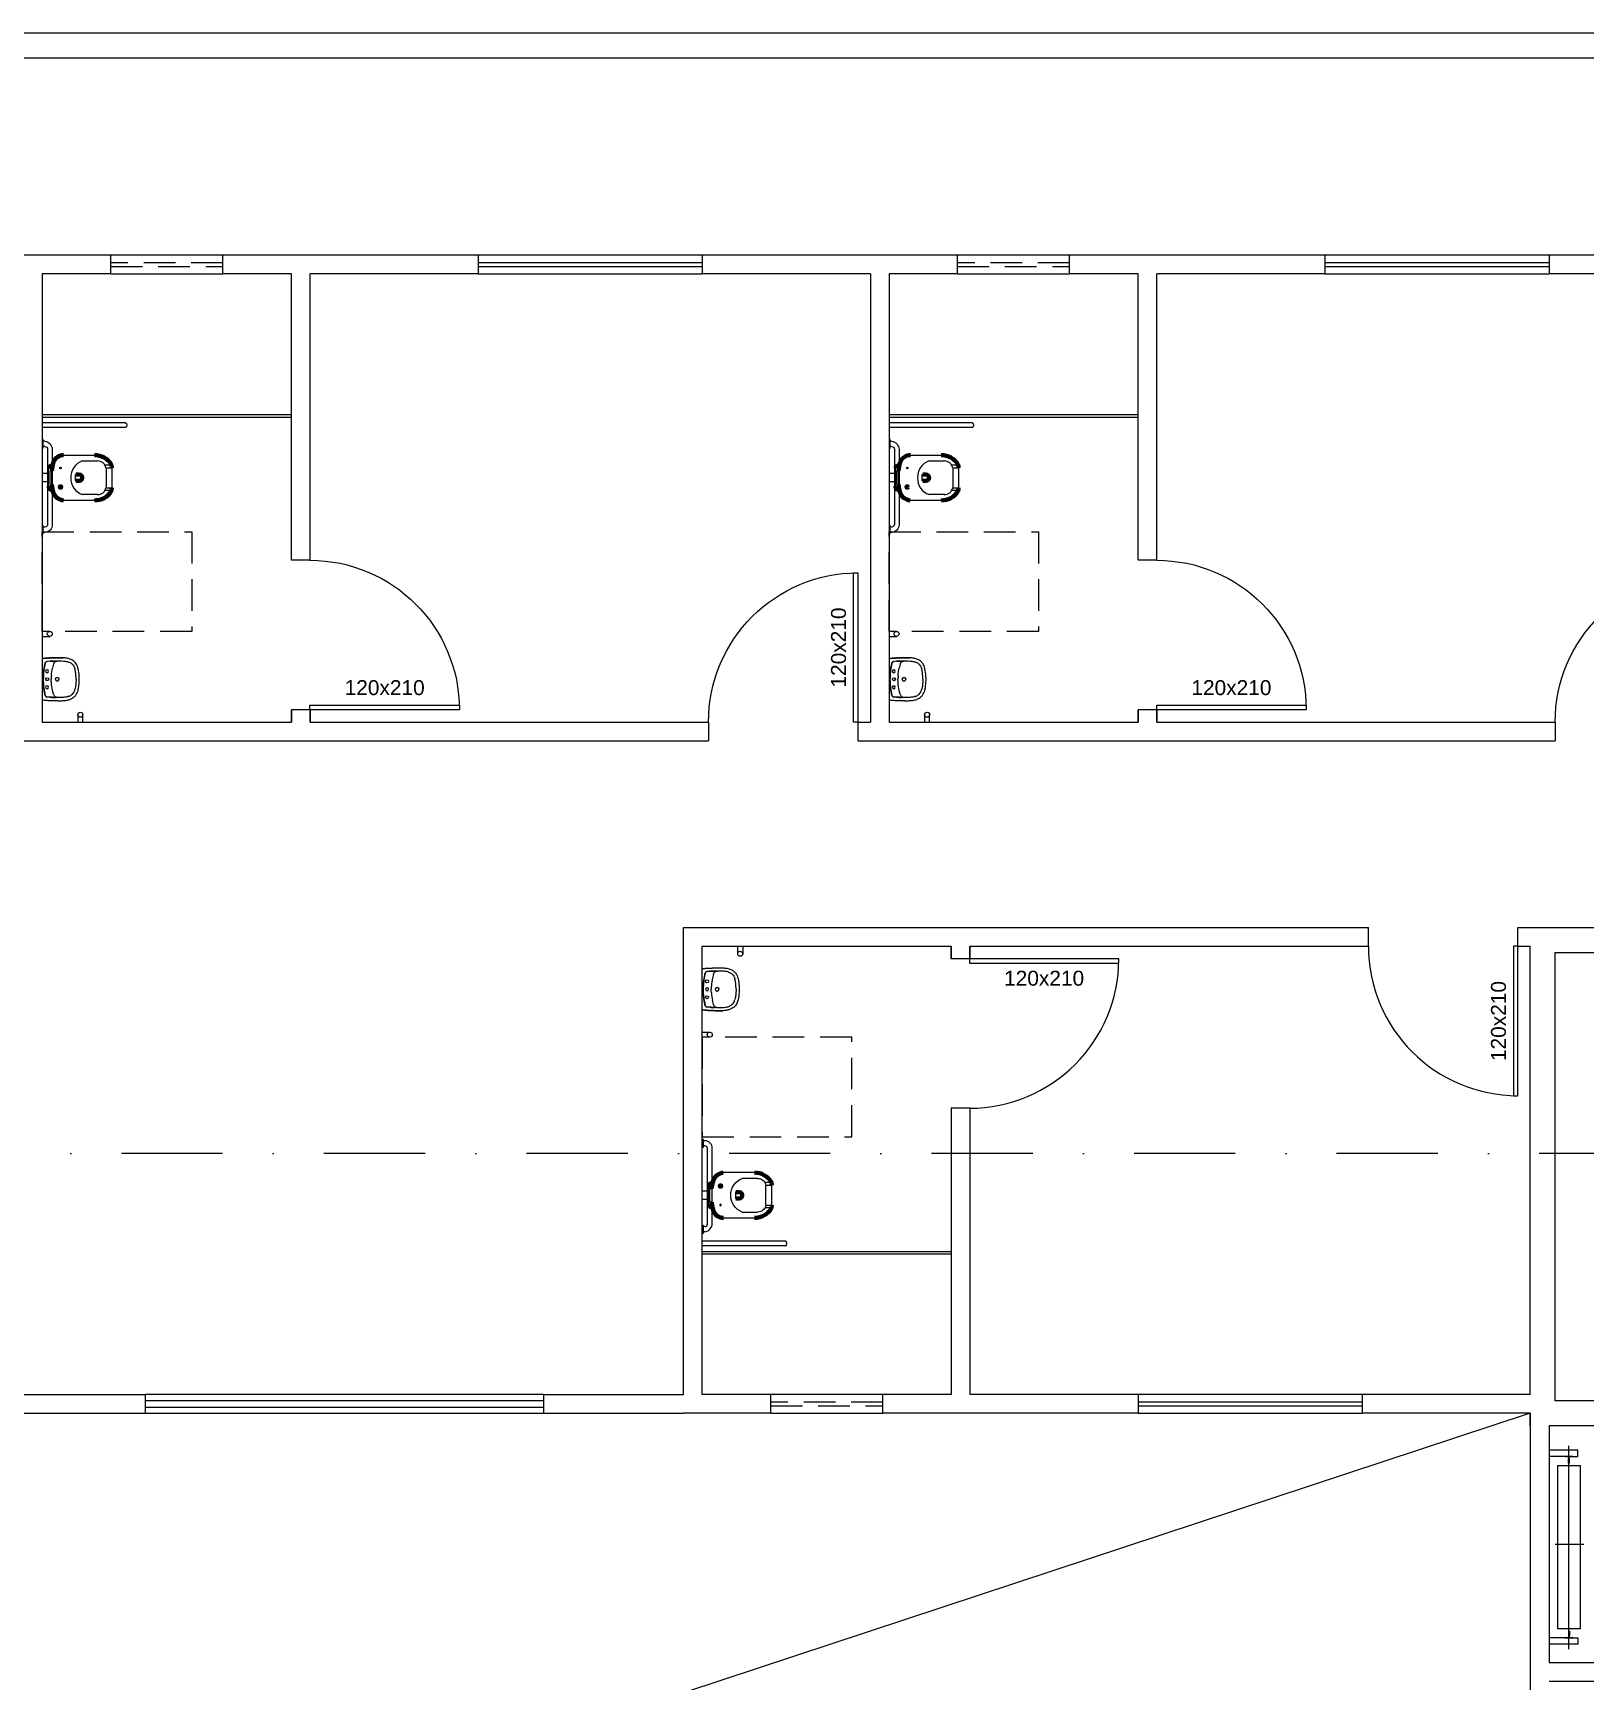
# Model space of a CAD drawing. Header units: centimetres. Extents: x 0 to 1814864, y -139216 to 99734.
# Drawn here: x 1080760 to 1082007, y 9514 to 10838 of the extents above; entities that cross this region are included whole.
import ezdxf
from ezdxf.enums import TextEntityAlignment as Align

# ---------------------------------------------------------------- set-up
doc = ezdxf.new("R2010")
doc.units = ezdxf.units.CM
doc.header["$LTSCALE"] = 4
for name, pattern in [('DASHDOT', [25.4, 12.7, -6.35, 0, -6.35]), ('DASHED2', [9.525, 6.35, -3.175]), ('LTYPE_6', [168.75, 112.5, -28.125, 0, -28.125])]:
    doc.linetypes.add(name, pattern=pattern)
for name, color, linetype in [('0.1', 1, 'Continuous'), ('0.2', 2, 'Continuous'), ('0.4', 4, 'Continuous'), ('0.6', 6, 'Continuous'), ('02-CONT', 2, 'Continuous'), ('08', 8, 'Continuous'), ('B-CORTE', 4, 'DASHDOT'), ('PDF1_PH - Metal', 253, 'Continuous'), ('PROJEÇÕES', 1, 'DASHED2')]:
    doc.layers.add(name, color=color, linetype=linetype)
doc.layers.add('PDF1_PH - Alv Construir', color=6, linetype='Continuous', lineweight=40)
doc.styles.add('2mm 1-50', font='arial.ttf', dxfattribs={"height": 0.1})

# ---------------------------------------------------------------- blocks, each defined once
blk = doc.blocks.new('1_00e')
blk.add_lwpolyline([(-28.4, -52.3), (-25.4, -52.3), (-25.4, 47.7), (-28.4, 47.7)], close=True)
at = {"color": 1}
blk.add_arc((-28.4, -52.3), 100, 0, 90, dxfattribs=at)
blk = doc.blocks.new('Barra 3')
at = {"layer": 'PDF1_PH - Metal', "lineweight": 9}
for points in [[(19245.1, 25719.8), (19252, 25719.8), (19252, 25719), (19245.1, 25719)], [(19315, 25719.8), (19321.9, 25719.8), (19321.9, 25719), (19315, 25719)]]:
    blk.add_lwpolyline(points, close=True, dxfattribs=at)
for points in [[(19246.4, 25717.7), (19246.4, 25719)], [(19250.7, 25717.7), (19250.7, 25719)], [(19316.3, 25717.7), (19316.3, 25719)], [(19320.6, 25717.7), (19320.6, 25719)], [(19252.9, 25715.5), (19314.6, 25715.5)], [(19252.9, 25711.7), (19314.6, 25711.7)]]:
    blk.add_lwpolyline(points, dxfattribs=at)
for centre, radius, start, end in [((19253.4, 25718.8), 7.08, 188.6936, 267.1299), ((19253, 25717.8), 2.3, 183.7735, 266.2236), ((19314.4, 25717.9), 6.22, 270.0361, 357.9477), ((19314, 25717.8), 2.29, 284.5016, 358.1815)]:
    blk.add_arc(centre, radius, start, end, dxfattribs=at)
blk = doc.blocks.new('bacia sanit')
at = {"layer": 'PDF1_PH - Metal', "lineweight": 9}
for points in [[(16873.7, 24771.4), (16899, 24771.4)], [(16889.1, 24766.7), (16889.6, 24766.7), (16890, 24766.7), (16890.4, 24766.7), (16890.9, 24766.7), (16899.4, 24766.7), (16899.9, 24766.7), (16900.3, 24766.7), (16900.7, 24766.7), (16901.1, 24766.7), (16901.6, 24766.7)], [(16861.7, 24756.4), (16856.6, 24756.4)], [(16861.7, 24745.8), (16861.7, 24746.1), (16861.7, 24759.9), (16861.7, 24760.7)], [(16862.6, 24758.1), (16862.6, 24757.7), (16862.6, 24757.3), (16862.6, 24748.7), (16862.6, 24748.3), (16862.6, 24747.9)], [(16863, 24747.4), (16863, 24747.4), (16863.4, 24747.4), (16863.9, 24747.4), (16864.3, 24747.4), (16864.3, 24753), (16864.3, 24758.6), (16863.9, 24758.6), (16863.4, 24758.6), (16863, 24758.6)], [(16884.4, 24750.4), (16884, 24750.4), (16883.6, 24750.4), (16883.6, 24750.9), (16883.6, 24751.3), (16883.6, 24751.7), (16883.6, 24752.1), (16883.6, 24752.6), (16883.6, 24753), (16883.6, 24753.4), (16883.6, 24753.9), (16883.6, 24754.3), (16883.6, 24754.7), (16883.6, 24755.1), (16883.6, 24755.6), (16884, 24755.6), (16884, 24755.6)], [(16912.8, 24763.3), (16907.7, 24763.3)], [(16908.4, 24761.1), (16912.7, 24761.1), (16913.1, 24761.1)], [(16908.4, 24761.1), (16908.4, 24760.7), (16908.4, 24760.3), (16908.4, 24759.9), (16908.4, 24759.4), (16908.4, 24759), (16908.4, 24758.6), (16908.4, 24758.1), (16908.4, 24757.7), (16908.4, 24757.3), (16908.4, 24756.9), (16908.4, 24756.4)], [(16908.4, 24756.4), (16908.4, 24756), (16908.4, 24755.6), (16908.4, 24755.1), (16908.4, 24754.7), (16908.4, 24754.3), (16908.4, 24753.9), (16908.4, 24753.4), (16908.4, 24753), (16908.4, 24752.6), (16908.4, 24752.1), (16908.4, 24751.7), (16908.4, 24751.3), (16908.4, 24750.9), (16908.4, 24750)], [(16913.1, 24761.1), (16913.1, 24760.7), (16913.1, 24760.3), (16913.1, 24759.9), (16913.1, 24759.4), (16913.1, 24759), (16913.1, 24758.6), (16913.1, 24758.1), (16913.1, 24757.7), (16913.1, 24757.3), (16913.1, 24756.9), (16913.1, 24756.4), (16913.1, 24756), (16913.1, 24755.6), (16913.1, 24755.1), (16913.1, 24754.7), (16913.1, 24754.3), (16913.1, 24753.9), (16913.1, 24753.4), (16913.1, 24753), (16913.1, 24752.6), (16913.1, 24752.1), (16913.1, 24751.7), (16913.1, 24751.3), (16913.1, 24750.9), (16913.1, 24750.4), (16913.1, 24750), (16913.1, 24749.6), (16913.1, 24749.1), (16913.1, 24748.7), (16913.1, 24748.3), (16913.1, 24747.9), (16913.1, 24747.4), (16913.1, 24747), (16913.1, 24746.6), (16913.1, 24746.1), (16913.1, 24745.7), (16913.1, 24745.3), (16913.1, 24744.9)], [(16861.7, 24749.6), (16856.6, 24749.6)], [(16901.6, 24739.3), (16901.1, 24739.3), (16900.7, 24739.3), (16900.3, 24739.3), (16899.4, 24739.3), (16890.9, 24739.3), (16890.4, 24739.3), (16890, 24739.3), (16889.6, 24739.3), (16889.1, 24739.3)], [(16912.8, 24742.7), (16907.6, 24742.7)], [(16908.4, 24750), (16908.4, 24749.6), (16908.4, 24749.1), (16908.4, 24748.7), (16908.4, 24748.3), (16908.4, 24747.9), (16908.4, 24747.4), (16908.4, 24747), (16908.4, 24746.6), (16908.4, 24746.1), (16908.4, 24745.7), (16908.4, 24745.3), (16908.4, 24744.9)], [(16908.4, 24744.9), (16912.7, 24744.9), (16913.1, 24744.9)], [(16908.4, 24744.9), (16912.7, 24744.9), (16913.1, 24744.9)], [(16899, 24734.6), (16873.7, 24734.6)]]:
    blk.add_lwpolyline(points, dxfattribs=at)
at = {"layer": 'PDF1_PH - Metal', "lineweight": 211}
for points in [[(16913.1, 24761.1, 0.086524), (16912.6, 24763.9, 0.264906), (16899, 24771.4)], [(16913.1, 24744.9, -0.086524), (16912.6, 24742.1, -0.264906), (16899, 24734.6)]]:
    blk.add_lwpolyline(points, format="xyb", dxfattribs=at)
blk.add_lwpolyline([(16889.1, 24753), (16889.1, 24753), (16889.1, 24753)], dxfattribs=at)
at = {"layer": 'PDF1_PH - Metal', "lineweight": 9}
blk.add_circle((16871.4, 24760.9), 0.643, dxfattribs=at)
at = {"layer": 'PDF1_PH - Metal', "lineweight": 211}
blk.add_circle((16871.4, 24745.5), 0.643, dxfattribs=at)
for centre, radius, start, end in [((16890.8, 24757.2), 26.5, 161.0139, 177.0973), ((16874, 24762.5), 8.95, 90.3217, 157.8056), ((16864.8, 24759.9), 3.2, 88.1661, 164.6032), ((16885.4, 26015.1), 1259.5, 269.9347, 270.0653), ((16886.5, 24753), 2.59, 275.8679, 84.1321), ((16864.8, 24746), 3.06, 177.2926, 274.2593), ((16892.2, 24749.6), 28, 184.427, 198.8013), ((16875.2, 24744.9), 10.5, 204.627, 261.8049), ((16885.4, 23700.8), 1049.6, 89.9217, 90.0783)]:
    blk.add_arc(centre, radius, start, end, dxfattribs=at)
at = {"layer": 'PDF1_PH - Metal', "lineweight": 9}
for centre, radius, start, end in [((16894.4, 24753), 14.7, 110.9822, 249.0178), ((16901.6, 24759.8), 6.91, 11.172, 90.6439), ((16863, 24758.1), 0.429, 90, 180), ((16863, 24747.9), 0.429, 180, 270), ((16901.6, 24746.2), 6.91, 269.3561, 348.828)]:
    blk.add_arc(centre, radius, start, end, dxfattribs=at)
blk = doc.blocks.new('L.51_P')
at = {"layer": '08'}
for p, q in [((-250, 0), (-249, 0)), ((-249, 0), (249, 0)), ((250, 0), (249, 0)), ((-262, -36), (-262, -36)), ((-259, -9), (-259, -9)), ((-226, -95), (-224, -63)), ((-226, -95), (-225, -95)), ((-225, -95), (-224, -63)), ((-189, -140), (-140, -129)), ((-161, -28), (-161, -28)), ((0, -12), (0, -12)), ((189, -140), (140, -129)), ((161, -28), (161, -28)), ((226, -95), (224, -63)), ((225, -95), (224, -63)), ((226, -95), (225, -95)), ((259, -9), (259, -9)), ((262, -36), (262, -36)), ((-269, -260), (-269, -260)), ((-216, -329), (-216, -329)), ((216, -329), (216, -329)), ((269, -260), (269, -260))]:
    blk.add_line(p, q, dxfattribs=at)
at = {"layer": '08', "ltscale": 27.502596}
for centre in [(-100, -59), (100, -59)]:
    blk.add_circle(centre, 19, dxfattribs=at)
at = {"layer": '08'}
for centre, radius, start, end in [((10, -800), 688, 94.616, 102.655), ((0, -61), 19, 90, 270), ((0, -61), 19, 270, 90), ((-10, -800), 688, 77.345, 85.384)]:
    blk.add_arc(centre, radius, start, end, dxfattribs=at)
for centre, major_axis, ratio, start_param, end_param in [((-178, -187), (-49.3, 11.1), 0.999971, 0.133525, 0.210872), ((-238, -179), (-7.5, 6.62), 0.993745, 3.733046, 3.862859), ((-237, -179), (8.41, 5.42), 0.98852, 5.563301, 5.699979), ((0, -187), (-22.7, 2), 0.992499, 0.072609, 0.200275), ((0, -187), (-22.5, 0.5), 0.991671, 5.253548, 5.29957), ((0, -187), (-22.5, 0.9), 0.992169, 5.255337, 5.27196), ((0, -187), (22.5, 0.5), 0.991671, 0.983616, 1.029637), ((0, -187), (22.5, 0.9), 0.992169, 1.011226, 1.027848), ((0, -187), (22.7, 2), 0.992499, 6.08291, 6.210576), ((178, -187), (49.3, 11.1), 0.999971, 6.072313, 6.14966)]:
    blk.add_ellipse(centre, major_axis=major_axis, ratio=ratio, start_param=start_param, end_param=end_param, dxfattribs=at)
for points, degree, knots in [([(-259, -9), (-259, -8), (-259, -7), (-258, -5), (-258, -4), (-256, -3), (-255, -2), (-254, -1), (-253, 0), (-251, 0), (-250, 0), (-250, 0)], 3, [0, 0, 0, 0, 0.279228, 0.279228, 0.609743, 0.609743, 0.933753, 0.933753, 1.252428, 1.252428, 1.448625, 1.448625, 1.448625, 1.448625]), ([(250, 0), (251, 0), (252, 0), (254, -1), (255, -1), (256, -3), (257, -3), (258, -5), (259, -6), (259, -8), (259, -8), (259, -9)], 3, [0, 0, 0, 0, 0.317814, 0.317814, 0.630623, 0.630623, 0.946539, 0.946539, 1.267049, 1.267049, 1.448529, 1.448529, 1.448529, 1.448529]), ([(-262, -36), (-262, -36), (-262, -37), (-262, -37), (-263, -40), (-263, -43), (-263, -45), (-263, -47), (-263, -48), (-263, -50), (-264, -53), (-264, -56), (-264, -59), (-265, -70), (-265, -80), (-266, -91), (-266, -102), (-267, -112), (-267, -123), (-267, -125), (-267, -128), (-268, -131), (-268, -133), (-268, -136), (-268, -138), (-268, -152), (-269, -166), (-269, -179), (-269, -183), (-269, -188), (-269, -192), (-270, -196), (-270, -200), (-270, -204), (-270, -221), (-270, -239), (-269, -257), (-269, -258), (-269, -259), (-269, -260)], 3, [171.986581, 171.986581, 171.986581, 171.986581, 172.747492, 172.747492, 172.747492, 184.841953, 184.841953, 184.841953, 191.474069, 191.474069, 191.474069, 204.41633, 204.41633, 204.41633, 249.640497, 249.640497, 249.640497, 294.864664, 294.864664, 294.864664, 305.912278, 305.912278, 305.912278, 316.959891, 316.959891, 316.959891, 374.321134, 374.321134, 374.321134, 391.68978, 391.68978, 391.68978, 408.14059, 408.14059, 408.14059, 482.929639, 482.929639, 482.929639, 486.839965, 486.839965, 486.839965, 486.839965]), ([(-269, -260), (-270, -239), (-270, -219), (-269, -173), (-268, -148), (-267, -104), (-266, -85), (-264, -60), (-264, -54), (-263, -46), (-263, -45), (-263, -42), (-263, -40), (-263, -38), (-262, -38), (-262, -37), (-262, -37), (-262, -36), (-262, -36), (-262, -36), (-262, -36), (-262, -36)], 3, [0, 0, 0, 0, 6.207574, 6.207574, 13.657131, 13.657131, 19.458927, 19.458927, 21.24929, 21.24929, 21.72619, 21.72619, 22.164181, 22.164181, 22.393053, 22.393053, 22.550017, 22.550017, 22.706555, 22.706555, 22.800287, 22.800287, 22.800287, 22.800287]), ([(-228, -173), (-228, -172), (-228, -172), (-228, -172), (-228, -171), (-228, -170), (-228, -169), (-228, -167), (-228, -164), (-228, -163), (-228, -160), (-228, -158), (-228, -157), (-228, -154), (-228, -151), (-228, -150), (-228, -148), (-228, -146), (-228, -146), (-228, -143), (-228, -141), (-228, -139), (-228, -135), (-228, -131), (-228, -129), (-227, -125), (-227, -121), (-227, -119), (-227, -113), (-226, -108), (-226, -105), (-226, -101), (-226, -97), (-226, -97), (-226, -96), (-226, -96), (-226, -95), (-226, -95), (-226, -95)], 5, [546.249188, 546.249188, 546.249188, 546.249188, 546.249188, 546.249188, 546.773913, 546.773913, 546.773913, 554.287654, 554.287654, 554.287654, 563.875311, 563.875311, 563.875311, 572.16967, 572.16967, 572.16967, 583.42676, 583.42676, 583.42676, 585.726164, 585.726164, 585.726164, 600.370766, 600.370766, 600.370766, 613.069318, 613.069318, 613.069318, 629.14404, 629.14404, 629.14404, 652.058764, 652.058764, 652.058764, 654.921465, 654.921465, 654.921465, 656.548424, 656.548424, 656.548424, 656.548424, 656.548424, 656.548424]), ([(-225, -95), (-226, -99), (-226, -103), (-226, -107), (-226, -111), (-227, -115), (-227, -119), (-227, -123), (-228, -127), (-228, -131), (-228, -134), (-228, -136), (-228, -139), (-228, -141), (-228, -142), (-228, -144)], 3, [161.339345, 161.339345, 161.339345, 161.339345, 177.77484, 177.77484, 177.77484, 195.119077, 195.119077, 195.119077, 212.353229, 212.353229, 212.353229, 223.772837, 223.772837, 223.772837, 230.426393, 230.426393, 230.426393, 230.426393]), ([(-228, -144), (-228, -145), (-228, -145), (-228, -146), (-228, -146), (-228, -146), (-228, -146), (-228, -148), (-228, -150), (-228, -152), (-228, -153), (-228, -154), (-228, -155), (-228, -157), (-228, -158), (-228, -160), (-228, -160), (-228, -160), (-228, -160)], 3, [0, 0, 0, 0, 2.396491, 2.396491, 2.396491, 3.195399, 3.195399, 3.195399, 10.963495, 10.963495, 10.963495, 15.609873, 15.609873, 15.609873, 22.232893, 22.232893, 22.232893, 22.470867, 22.470867, 22.470867, 22.470867]), ([(-228, -173), (-228, -172), (-228, -172), (-228, -172), (-228, -170), (-228, -167), (-228, -165), (-228, -162), (-228, -160)], 5, [-26.00391, -26.00391, -26.00391, -26.00391, -26.00391, -26.00391, -25.733695, -25.733695, -25.733695, -13.019576, -13.019576, -13.019576, -13.019576, -13.019576, -13.019576]), ([(-228, -181), (-228, -181), (-228, -180), (-228, -180), (-228, -178), (-228, -177), (-228, -176), (-228, -175), (-228, -175), (-228, -174), (-228, -174), (-228, -173), (-228, -173), (-228, -173), (-228, -173), (-228, -173), (-228, -173), (-228, -173)], 5, [532.079054, 532.079054, 532.079054, 532.079054, 532.079054, 532.079054, 536.567488, 536.567488, 536.567488, 541.060364, 541.060364, 541.060364, 543.310398, 543.310398, 543.310398, 544.435445, 544.435445, 544.435445, 544.830456, 544.830456, 544.830456, 544.830456, 544.830456, 544.830456]), ([(-227, -179), (-227, -179), (-227, -179), (-227, -179), (-227, -179), (-227, -179), (-228, -179), (-228, -179), (-228, -179), (-228, -179), (-228, -179), (-228, -179), (-228, -179), (-228, -179), (-228, -179), (-228, -179), (-228, -179), (-228, -179), (-228, -179), (-228, -179), (-228, -179), (-228, -179), (-228, -179), (-228, -179), (-228, -179), (-228, -179), (-228, -179), (-228, -179), (-228, -179), (-228, -179), (-228, -179), (-228, -179), (-228, -179), (-228, -179), (-228, -179), (-228, -179), (-228, -179), (-228, -179), (-228, -179), (-228, -179), (-228, -179), (-228, -179), (-228, -179), (-228, -179), (-228, -179), (-228, -179)], 3, [86.606266, 86.606266, 86.606266, 86.606266, 87.728641, 87.728641, 87.728641, 90.455187, 90.455187, 90.455187, 92.379628, 92.379628, 92.379628, 93.341849, 93.341849, 93.341849, 93.82296, 93.82296, 93.82296, 94.063516, 94.063516, 94.063516, 94.304072, 94.304072, 94.304072, 94.448856, 94.448856, 94.448856, 94.726754, 94.726754, 94.726754, 94.86595, 94.86595, 94.86595, 95.005146, 95.005146, 95.005146, 95.521507, 95.521507, 95.521507, 95.779688, 95.779688, 95.779688, 95.976047, 95.976047, 95.976047, 96.037867, 96.037867, 96.037867, 96.037867]), ([(-228, -179), (-228, -179), (-228, -179), (-228, -180), (-228, -180), (-228, -180), (-228, -180), (-228, -180), (-228, -180), (-228, -181), (-228, -181), (-228, -181), (-228, -181), (-228, -181), (-228, -181), (-228, -181)], 3, [95.867328, 95.867328, 95.867328, 95.867328, 97.58866, 97.58866, 97.58866, 102.978619, 102.978619, 102.978619, 105.844941, 105.844941, 105.844941, 108.501415, 108.501415, 108.501415, 109.427734, 109.427734, 109.427734, 109.427734]), ([(-228, -182), (-228, -182), (-228, -182), (-228, -182), (-228, -182), (-228, -182), (-228, -181)], 3, [11.170476, 11.170476, 11.170476, 11.170476, 15.411887, 15.411887, 15.411887, 21.204547, 21.204547, 21.204547, 21.204547]), ([(-227, -181), (-228, -181), (-228, -181), (-228, -181), (-228, -181), (-228, -181), (-228, -181), (-228, -181), (-228, -181), (-228, -181), (-228, -181), (-228, -181), (-228, -181), (-228, -181), (-228, -181), (-228, -181), (-228, -181), (-228, -181), (-228, -181), (-228, -181), (-228, -181), (-228, -181), (-228, -181), (-228, -181), (-228, -181), (-228, -181), (-228, -181), (-228, -181)], 3, [86.606266, 86.606266, 86.606266, 86.606266, 91.112306, 91.112306, 91.112306, 94.304072, 94.304072, 94.304072, 94.448856, 94.448856, 94.448856, 94.726754, 94.726754, 94.726754, 95.005146, 95.005146, 95.005146, 95.521507, 95.521507, 95.521507, 95.779688, 95.779688, 95.779688, 95.976047, 95.976047, 95.976047, 96.03782, 96.03782, 96.03782, 96.03782]), ([(-228, -181), (-228, -181), (-228, -181), (-228, -181), (-228, -181), (-228, -181), (-228, -181), (-228, -181), (-228, -181), (-228, -181), (-228, -181), (-228, -181), (-228, -181), (-228, -181), (-228, -181), (-228, -181), (-228, -181), (-228, -181), (-228, -181), (-228, -181), (-228, -182), (-228, -182), (-228, -182), (-228, -182), (-228, -182)], 3, [0.000033, 0.000033, 0.000033, 0.000033, 1.898401, 1.898401, 1.898401, 2.370761, 2.370761, 2.370761, 3.823236, 3.823236, 3.823236, 5.758149, 5.758149, 5.758149, 9.592202, 9.592202, 9.592202, 9.856292, 9.856292, 9.856292, 15.276244, 15.276244, 15.276244, 18.99372, 18.99372, 18.99372, 18.99372]), ([(-189, -140), (-196, -141), (-203, -144), (-208, -149), (-211, -151), (-213, -153), (-216, -156), (-216, -156), (-216, -156), (-216, -156), (-221, -163), (-225, -170), (-227, -178), (-227, -179), (-227, -179), (-227, -180)], 3, [18.593861, 18.593861, 18.593861, 18.593861, 48.620819, 48.620819, 48.620819, 61.987959, 61.987959, 61.987959, 63.593601, 63.593601, 63.593601, 96.318173, 96.318173, 96.318173, 99.127558, 99.127558, 99.127558, 99.127558]), ([(-227, -179), (-227, -180), (-227, -180), (-227, -180), (-227, -180), (-227, -180), (-227, -180), (-227, -180), (-227, -180), (-227, -180), (-227, -180), (-227, -180), (-227, -180), (-227, -180), (-227, -180), (-227, -180), (-227, -180), (-227, -180), (-227, -180), (-227, -180), (-227, -180), (-227, -180), (-227, -180), (-227, -180), (-227, -180)], 3, [0, 0, 0, 0, 0.1444645, 0.1444645, 0.1444645, 0.1538416, 0.1538416, 0.1538416, 0.2328101, 0.2328101, 0.2328101, 0.2720552, 0.2720552, 0.2720552, 0.294529, 0.294529, 0.294529, 0.3195248, 0.3195248, 0.3195248, 0.3450333, 0.3450333, 0.3450333, 0.3642456, 0.3642456, 0.3642456, 0.3642456]), ([(-227, -181), (-227, -181), (-227, -181), (-227, -181), (-227, -181), (-227, -181), (-227, -181), (-227, -181), (-227, -180), (-227, -180), (-227, -180), (-227, -180), (-227, -180), (-227, -180), (-227, -180), (-227, -180), (-227, -180), (-227, -180), (-227, -180)], 3, [0, 0, 0, 0, 3.948132, 3.948132, 3.948132, 6.907098, 6.907098, 6.907098, 9.485674, 9.485674, 9.485674, 10.686492, 10.686492, 10.686492, 11.887309, 11.887309, 11.887309, 12.708565, 12.708565, 12.708565, 12.708565]), ([(-224, -63), (-224, -58), (-222, -53), (-219, -48), (-217, -45), (-214, -42), (-210, -40), (-208, -38), (-204, -37), (-201, -36)], 3, [10.913289, 10.913289, 10.913289, 10.913289, 33.960328, 33.960328, 33.960328, 50.289489, 50.289489, 50.289489, 65.056953, 65.056953, 65.056953, 65.056953]), ([(-201, -36), (-205, -37), (-210, -39), (-214, -42), (-219, -47), (-222, -55), (-223, -57), (-224, -60), (-224, -63)], 5, [7.912422, 7.912422, 7.912422, 7.912422, 7.912422, 7.912422, 31.991346, 31.991346, 31.991346, 47.45316, 47.45316, 47.45316, 47.45316, 47.45316, 47.45316]), ([(0, -12), (-60, -12), (-120, -19), (-180, -31), (-187, -33), (-194, -34), (-201, -36)], 3, [460.253252, 460.253252, 460.253252, 460.253252, 715.762091, 715.762091, 715.762091, 745.806363, 745.806363, 745.806363, 745.806363]), ([(-201, -36), (-177, -30), (-152, -25), (-128, -21), (-94, -17), (-61, -14), (-52, -14), (-43, -13), (-34, -13)], 5, [234.918202, 234.918202, 234.918202, 234.918202, 234.918202, 234.918202, 410.549748, 410.549748, 410.549748, 473.914825, 473.914825, 473.914825, 473.914825, 473.914825, 473.914825]), ([(-45, -114), (-41, -114), (-37, -114), (-32, -113), (-28, -113), (-24, -113), (-20, -113), (-13, -112), (-7, -112), (0, -112)], 3, [388.454766, 388.454766, 388.454766, 388.454766, 406.384907, 406.384907, 406.384907, 424.400948, 424.400948, 424.400948, 452.696543, 452.696543, 452.696543, 452.696543]), ([(-34, -13), (-30, -13), (-26, -13), (-22, -13), (-15, -12), (-8, -12), (-2, -12), (-1, -12), (-1, -12), (0, -12)], 3, [59.347784, 59.347784, 59.347784, 59.347784, 76.617445, 76.617445, 76.617445, 106.129652, 106.129652, 106.129652, 108.418766, 108.418766, 108.418766, 108.418766]), ([(-12, -168), (-12, -168), (-12, -168), (-12, -168), (-12, -168), (-12, -168), (-12, -168), (-15, -170), (-18, -173), (-20, -175), (-21, -179), (-22, -183), (-22, -184), (-22, -185), (-22, -186), (-22, -186), (-22, -186), (-22, -186), (-22, -186), (-22, -186), (-22, -187)], 5, [23.677366, 23.677366, 23.677366, 23.677366, 23.677366, 23.677366, 23.697783, 23.697783, 23.697783, 25.117395, 25.117395, 25.117395, 50.594375, 50.594375, 50.594375, 58.007217, 58.007217, 58.007217, 58.536706, 58.536706, 58.536706, 59.055614, 59.055614, 59.055614, 59.055614, 59.055614, 59.055614]), ([(-22, -189), (-22, -190), (-22, -190), (-22, -190), (-22, -194), (-20, -199), (-17, -202), (-16, -203), (-15, -203), (-15, -204), (-13, -206), (-10, -207), (-8, -208), (-5, -209), (-3, -209), (0, -209)], 3, [27.245857, 27.245857, 27.245857, 27.245857, 27.597992, 27.597992, 27.597992, 49.768775, 49.768775, 49.768775, 54.290067, 54.290067, 54.290067, 66.913295, 66.913295, 66.913295, 79.527914, 79.527914, 79.527914, 79.527914]), ([(34, -13), (30, -13), (26, -13), (22, -13), (15, -12), (8, -12), (2, -12), (1, -12), (1, -12), (0, -12)], 3, [59.347784, 59.347784, 59.347784, 59.347784, 76.617445, 76.617445, 76.617445, 106.129652, 106.129652, 106.129652, 108.418717, 108.418717, 108.418717, 108.418717]), ([(0, -12), (60, -12), (120, -19), (180, -31), (187, -33), (194, -34), (201, -36)], 3, [460.253227, 460.253227, 460.253227, 460.253227, 715.76204, 715.76204, 715.76204, 745.806363, 745.806363, 745.806363, 745.806363]), ([(45, -114), (41, -114), (37, -114), (32, -113), (28, -113), (24, -113), (20, -113), (13, -112), (7, -112), (0, -112)], 3, [388.454766, 388.454766, 388.454766, 388.454766, 406.384907, 406.384907, 406.384907, 424.400948, 424.400948, 424.400948, 452.696543, 452.696543, 452.696543, 452.696543]), ([(22, -189), (22, -190), (22, -190), (22, -190), (22, -194), (20, -199), (17, -202), (16, -203), (15, -203), (15, -204), (13, -206), (10, -207), (8, -208), (5, -209), (3, -209), (0, -209)], 3, [27.245857, 27.245857, 27.245857, 27.245857, 27.597992, 27.597992, 27.597992, 49.768775, 49.768775, 49.768775, 54.290067, 54.290067, 54.290067, 66.913295, 66.913295, 66.913295, 79.528565, 79.528565, 79.528565, 79.528565]), ([(12, -168), (12, -168), (12, -168), (12, -168), (12, -168), (12, -168), (12, -168), (15, -170), (18, -173), (20, -175), (21, -179), (22, -183), (22, -184), (22, -185), (22, -186), (22, -186), (22, -186), (22, -186), (22, -186), (22, -186), (22, -187)], 5, [23.677366, 23.677366, 23.677366, 23.677366, 23.677366, 23.677366, 23.697783, 23.697783, 23.697783, 25.117395, 25.117395, 25.117395, 50.594375, 50.594375, 50.594375, 58.007217, 58.007217, 58.007217, 58.536706, 58.536706, 58.536706, 59.055614, 59.055614, 59.055614, 59.055614, 59.055614, 59.055614]), ([(201, -36), (177, -30), (152, -25), (128, -21), (94, -17), (61, -14), (52, -14), (43, -13), (34, -13)], 5, [234.918202, 234.918202, 234.918202, 234.918202, 234.918202, 234.918202, 410.549748, 410.549748, 410.549748, 473.914825, 473.914825, 473.914825, 473.914825, 473.914825, 473.914825]), ([(189, -140), (196, -141), (203, -144), (208, -149), (211, -151), (213, -153), (216, -156), (216, -156), (216, -156), (216, -156), (221, -163), (225, -170), (227, -178), (227, -179), (227, -179), (227, -180)], 3, [18.593861, 18.593861, 18.593861, 18.593861, 48.620819, 48.620819, 48.620819, 61.987959, 61.987959, 61.987959, 63.593601, 63.593601, 63.593601, 96.318173, 96.318173, 96.318173, 99.127558, 99.127558, 99.127558, 99.127558]), ([(224, -63), (224, -58), (222, -53), (219, -48), (217, -45), (214, -42), (210, -40), (208, -38), (204, -37), (201, -36)], 3, [10.913289, 10.913289, 10.913289, 10.913289, 33.960328, 33.960328, 33.960328, 50.289489, 50.289489, 50.289489, 65.056953, 65.056953, 65.056953, 65.056953]), ([(201, -36), (206, -37), (211, -40), (215, -44), (217, -46), (218, -47), (219, -49), (222, -53), (224, -58), (224, -63)], 3, [7.912424, 7.912424, 7.912424, 7.912424, 25.178369, 25.178369, 25.178369, 31.991348, 31.991348, 31.991348, 47.45316, 47.45316, 47.45316, 47.45316]), ([(225, -95), (226, -99), (226, -103), (226, -107), (226, -111), (227, -115), (227, -119), (227, -123), (228, -127), (228, -131), (228, -134), (228, -136), (228, -139), (228, -141), (228, -142), (228, -144)], 3, [161.339345, 161.339345, 161.339345, 161.339345, 177.77484, 177.77484, 177.77484, 195.119077, 195.119077, 195.119077, 212.353229, 212.353229, 212.353229, 223.772837, 223.772837, 223.772837, 230.426393, 230.426393, 230.426393, 230.426393]), ([(225, -291), (227, -274), (229, -256), (229, -223), (229, -207), (229, -191)], 3, [0.000002, 0.000002, 0.000002, 0.000002, 5.212146, 5.212146, 10.015536, 10.015536, 10.015536, 10.015536]), ([(228, -173), (228, -172), (228, -172), (228, -172), (228, -171), (228, -170), (228, -169), (228, -167), (228, -164), (228, -163), (228, -160), (228, -158), (228, -157), (228, -154), (228, -151), (228, -150), (228, -148), (228, -146), (228, -146), (228, -143), (228, -141), (228, -139), (228, -135), (228, -131), (228, -129), (227, -125), (227, -121), (227, -119), (227, -113), (226, -108), (226, -105), (226, -101), (226, -97), (226, -97), (226, -96), (226, -96), (226, -95), (226, -95), (226, -95)], 5, [546.249188, 546.249188, 546.249188, 546.249188, 546.249188, 546.249188, 546.773913, 546.773913, 546.773913, 554.287654, 554.287654, 554.287654, 563.875311, 563.875311, 563.875311, 572.16967, 572.16967, 572.16967, 583.42676, 583.42676, 583.42676, 585.726164, 585.726164, 585.726164, 600.370766, 600.370766, 600.370766, 613.069318, 613.069318, 613.069318, 629.14404, 629.14404, 629.14404, 652.058764, 652.058764, 652.058764, 654.921465, 654.921465, 654.921465, 656.548424, 656.548424, 656.548424, 656.548424, 656.548424, 656.548424]), ([(227, -181), (227, -181), (227, -181), (227, -181), (227, -181), (227, -181), (227, -181), (227, -181), (227, -180), (227, -180), (227, -180), (227, -180), (227, -180), (227, -180), (227, -180), (227, -180), (227, -180), (227, -180), (227, -180)], 3, [0, 0, 0, 0, 3.948132, 3.948132, 3.948132, 6.907098, 6.907098, 6.907098, 9.485674, 9.485674, 9.485674, 10.686492, 10.686492, 10.686492, 11.887309, 11.887309, 11.887309, 12.708565, 12.708565, 12.708565, 12.708565]), ([(227, -181), (228, -181), (228, -181), (228, -181), (228, -181), (228, -181), (228, -181), (228, -181), (228, -181), (228, -181), (228, -181), (228, -181), (228, -181), (228, -181), (228, -181), (228, -181), (228, -181), (228, -181), (228, -181), (228, -181), (228, -181), (228, -181), (228, -181), (228, -181), (228, -181), (228, -181), (228, -181), (228, -181)], 3, [86.606266, 86.606266, 86.606266, 86.606266, 91.112306, 91.112306, 91.112306, 94.304072, 94.304072, 94.304072, 94.448856, 94.448856, 94.448856, 94.726754, 94.726754, 94.726754, 95.005146, 95.005146, 95.005146, 95.521507, 95.521507, 95.521507, 95.779688, 95.779688, 95.779688, 95.976047, 95.976047, 95.976047, 96.03782, 96.03782, 96.03782, 96.03782]), ([(228, -144), (228, -145), (228, -145), (228, -146), (228, -146), (228, -146), (228, -146), (228, -148), (228, -150), (228, -152), (228, -153), (228, -154), (228, -155), (228, -157), (228, -158), (228, -160), (228, -160), (228, -160), (228, -160)], 3, [0, 0, 0, 0, 2.396491, 2.396491, 2.396491, 3.195399, 3.195399, 3.195399, 10.963495, 10.963495, 10.963495, 15.609873, 15.609873, 15.609873, 22.232893, 22.232893, 22.232893, 22.470867, 22.470867, 22.470867, 22.470867]), ([(228, -173), (228, -172), (228, -172), (228, -172), (228, -170), (228, -167), (228, -165), (228, -162), (228, -160)], 5, [-26.00391, -26.00391, -26.00391, -26.00391, -26.00391, -26.00391, -25.733695, -25.733695, -25.733695, -13.019576, -13.019576, -13.019576, -13.019576, -13.019576, -13.019576]), ([(228, -181), (228, -181), (228, -180), (228, -180), (228, -178), (228, -177), (228, -176), (228, -175), (228, -175), (228, -174), (228, -174), (228, -173), (228, -173), (228, -173), (228, -173), (228, -173), (228, -173), (228, -173)], 5, [532.079054, 532.079054, 532.079054, 532.079054, 532.079054, 532.079054, 536.567488, 536.567488, 536.567488, 541.060364, 541.060364, 541.060364, 543.310398, 543.310398, 543.310398, 544.435445, 544.435445, 544.435445, 544.830456, 544.830456, 544.830456, 544.830456, 544.830456, 544.830456]), ([(228, -182), (228, -182), (228, -182), (228, -182), (228, -182), (228, -182), (228, -181)], 3, [11.170476, 11.170476, 11.170476, 11.170476, 15.411887, 15.411887, 15.411887, 21.204547, 21.204547, 21.204547, 21.204547]), ([(228, -181), (228, -181), (228, -181), (228, -181), (228, -181), (228, -181), (228, -181), (228, -181), (228, -181), (228, -181), (228, -181), (228, -181), (228, -181), (228, -181), (228, -181), (228, -181), (228, -181), (228, -181), (228, -181), (228, -181), (228, -182), (228, -182), (228, -182), (228, -182), (228, -182)], 3, [0.000033, 0.000033, 0.000033, 0.000033, 1.898401, 1.898401, 1.898401, 2.370761, 2.370761, 2.370761, 3.823236, 3.823236, 3.823236, 5.758149, 5.758149, 5.758149, 9.592202, 9.592202, 9.592202, 9.856292, 9.856292, 9.856292, 15.276244, 15.276244, 15.276244, 18.99372, 18.99372, 18.99372, 18.99372]), ([(262, -36), (262, -36), (262, -37), (262, -37), (263, -40), (263, -43), (263, -45), (263, -47), (263, -48), (263, -50), (264, -53), (264, -56), (264, -59), (265, -70), (265, -80), (266, -91), (266, -102), (267, -112), (267, -123), (267, -125), (267, -128), (268, -131), (268, -133), (268, -136), (268, -138), (268, -152), (269, -166), (269, -179), (269, -183), (269, -188), (269, -192), (270, -196), (270, -200), (270, -204), (270, -221), (270, -239), (269, -257), (269, -258), (269, -259), (269, -260)], 3, [171.986581, 171.986581, 171.986581, 171.986581, 172.747492, 172.747492, 172.747492, 184.841953, 184.841953, 184.841953, 191.474069, 191.474069, 191.474069, 204.41633, 204.41633, 204.41633, 249.640497, 249.640497, 249.640497, 294.864664, 294.864664, 294.864664, 305.912278, 305.912278, 305.912278, 316.959891, 316.959891, 316.959891, 374.321134, 374.321134, 374.321134, 391.68978, 391.68978, 391.68978, 408.14059, 408.14059, 408.14059, 482.929639, 482.929639, 482.929639, 486.839965, 486.839965, 486.839965, 486.839965]), ([(262, -36), (262, -36), (262, -36), (262, -36), (262, -36), (262, -37), (262, -37), (262, -37), (262, -37), (262, -38), (263, -39), (263, -40), (263, -40), (263, -42), (263, -43), (263, -47), (263, -49), (264, -58), (265, -65), (266, -86), (266, -101), (268, -141), (269, -168), (270, -216), (270, -238), (269, -260)], 3, [0.212871, 0.212871, 0.212871, 0.212871, 0.307715, 0.307715, 0.417994, 0.417994, 0.518366, 0.518366, 0.682318, 0.682318, 0.844684, 0.844684, 1.063629, 1.063629, 1.413977, 1.413977, 2.124866, 2.124866, 4.109013, 4.109013, 8.503951, 8.503951, 16.390189, 16.390189, 23.015496, 23.015496, 23.015496, 23.015496]), ([(-62, -461), (-92, -458), (-123, -454), (-171, -438), (-189, -430), (-214, -410), (-222, -401), (-236, -382), (-242, -373), (-251, -352), (-255, -341), (-260, -323), (-261, -316), (-263, -309)], 3, [0, 0, 0, 0, 9.188374, 9.188374, 15.03441, 15.03441, 18.713973, 18.713973, 21.993411, 21.993411, 25.540766, 25.540766, 27.624534, 27.624534, 27.624534, 27.624534]), ([(-216, -329), (-215, -331), (-215, -332), (-214, -334), (-213, -338), (-211, -343), (-209, -347), (-206, -353), (-202, -359), (-198, -365), (-195, -370), (-191, -375), (-186, -379), (-180, -385), (-173, -390), (-165, -395), (-159, -398), (-153, -401), (-146, -404), (-141, -406), (-136, -407), (-130, -409)], 3, [544.291877, 544.291877, 544.291877, 544.291877, 550.872534, 550.872534, 550.872534, 571.780058, 571.780058, 571.780058, 601.038921, 601.038921, 601.038921, 628.392297, 628.392297, 628.392297, 666.157842, 666.157842, 666.157842, 694.913085, 694.913085, 694.913085, 718.447591, 718.447591, 718.447591, 718.447591]), ([(-63, -420), (-71, -420), (-79, -419), (-87, -418), (-95, -416), (-103, -415), (-110, -414), (-117, -412), (-124, -411), (-130, -409)], 3, [54.852513, 54.852513, 54.852513, 54.852513, 88.476523, 88.476523, 88.476523, 122.168155, 122.168155, 122.168155, 151.102791, 151.102791, 151.102791, 151.102791]), ([(263, -309), (259, -326), (255, -343), (242, -373), (234, -386), (217, -407), (208, -415), (190, -428), (180, -433), (159, -442), (148, -446), (123, -453), (109, -455), (84, -459), (73, -460), (62, -461)], 3, [0, 0, 0, 0, 5.216879, 5.216879, 9.702198, 9.702198, 13.238129, 13.238129, 16.51865, 16.51865, 20.081508, 20.081508, 24.355161, 24.355161, 27.647025, 27.647025, 27.647025, 27.647025]), ([(63, -420), (71, -420), (79, -419), (87, -418), (95, -416), (103, -415), (110, -414), (117, -412), (124, -411), (130, -409)], 3, [54.852513, 54.852513, 54.852513, 54.852513, 88.476523, 88.476523, 88.476523, 122.168155, 122.168155, 122.168155, 151.102791, 151.102791, 151.102791, 151.102791]), ([(216, -329), (215, -331), (215, -332), (214, -334), (213, -338), (211, -343), (209, -347), (206, -353), (202, -359), (198, -365), (195, -370), (191, -375), (186, -379), (180, -385), (173, -390), (165, -395), (159, -398), (153, -401), (146, -404), (141, -406), (136, -407), (130, -409)], 3, [544.291877, 544.291877, 544.291877, 544.291877, 550.872534, 550.872534, 550.872534, 571.780058, 571.780058, 571.780058, 601.038921, 601.038921, 601.038921, 628.392297, 628.392297, 628.392297, 666.157842, 666.157842, 666.157842, 694.913085, 694.913085, 694.913085, 718.447591, 718.447591, 718.447591, 718.447591]), ([(-50, -422), (-53, -421), (-55, -421), (-58, -421), (-61, -421), (-63, -420), (-63, -420), (-63, -420), (-63, -420)], 5, [11.184117, 11.184117, 11.184117, 11.184117, 11.184117, 11.184117, 30.072391, 30.072391, 30.072391, 30.457117, 30.457117, 30.457117, 30.457117, 30.457117, 30.457117]), ([(0, -424), (-15, -424), (-31, -423), (-46, -422), (-47, -422), (-49, -422), (-50, -422)], 3, [0, 0, 0, 0, 65.317681, 65.317681, 65.317681, 70.958525, 70.958525, 70.958525, 70.958525]), ([(0, -424), (15, -424), (31, -423), (46, -422), (47, -422), (49, -422), (50, -422)], 3, [0, 0, 0, 0, 65.317681, 65.317681, 65.317681, 70.958525, 70.958525, 70.958525, 70.958525]), ([(50, -422), (53, -421), (55, -421), (58, -421), (61, -421), (63, -420), (63, -420), (63, -420), (63, -420)], 5, [11.184117, 11.184117, 11.184117, 11.184117, 11.184117, 11.184117, 30.072391, 30.072391, 30.072391, 30.457117, 30.457117, 30.457117, 30.457117, 30.457117, 30.457117])]:
    blk.add_open_spline(points, degree=degree, knots=knots, dxfattribs=at)
for points, degree in [([(-262, -36), (-262, -28), (-261, -20), (-260, -11)], 3), ([(-260, -11), (-260, -10), (-259, -10), (-259, -9)], 3), ([(-229, -191), (-229, -224), (-230, -258), (-225, -291)], 3), ([(-229, -186), (-229, -187), (-229, -188), (-229, -189), (-229, -190), (-229, -191)], 5), ([(-224, -63), (-224, -63), (-224, -63), (-224, -63), (-224, -63), (-224, -63)], 5), ([(-201, -36), (-201, -36), (-201, -36), (-201, -36)], 3), ([(0, -164), (-4, -164), (-8, -165), (-11, -167)], 3), ([(0, -164), (4, -164), (8, -165), (11, -167)], 3), ([(201, -36), (201, -36), (201, -36), (201, -36)], 3), ([(224, -63), (224, -63), (224, -63), (224, -63), (224, -63), (224, -63)], 5), ([(229, -186), (229, -187), (229, -188), (229, -189), (229, -190), (229, -191)], 5), ([(259, -9), (259, -10), (260, -10), (260, -11)], 3), ([(260, -11), (261, -20), (262, -28), (262, -36)], 3), ([(-263, -309), (-266, -293), (-268, -276), (-269, -260)], 3), ([(-225, -291), (-223, -304), (-220, -317), (-216, -329)], 3), ([(216, -329), (220, -317), (223, -304), (225, -291)], 3), ([(269, -260), (268, -276), (266, -293), (263, -309)], 3), ([(0, -464), (-21, -464), (-41, -463), (-62, -461)], 3), ([(62, -461), (41, -463), (21, -464), (0, -464)], 3)]:
    blk.add_open_spline(points, degree=degree, dxfattribs=at)

msp = doc.modelspace()

# ---------------------------------------------------------------- linework, layer by layer
at = {"layer": '0.1', "linetype": 'DASHED2'}
for p, q in [((1080912.618, 10653.137), (1080822.618, 10653.137)), ((1080822.618, 10650.137), (1080912.618, 10650.137)), ((1081592.618, 10653.137), (1081502.618, 10653.137)), ((1081502.618, 10650.137), (1081592.618, 10650.137)), ((1081442.618, 9738.137), (1081352.618, 9738.137)), ((1081352.618, 9735.137), (1081442.618, 9735.137))]:
    msp.add_line(p, q, dxfattribs=at)
at = {"layer": '0.1'}
for p, q in [((1080767.618, 10531.137), (1080967.618, 10531.137)), ((1080767.618, 10529.137), (1080967.618, 10529.137)), ((1081447.618, 10531.137), (1081647.618, 10531.137)), ((1081447.618, 10529.137), (1081647.618, 10529.137)), ((1081297.618, 9859.137), (1081497.618, 9859.137)), ((1081297.618, 9857.137), (1081497.618, 9857.137))]:
    msp.add_line(p, q, dxfattribs=at)
at = {"layer": '0.2'}
for p, q in [((1081297.618, 10659.137), (1081117.618, 10659.137)), ((1081977.618, 10659.137), (1081797.618, 10659.137)), ((1081297.618, 10653.137), (1081117.618, 10653.137)), ((1081117.618, 10650.137), (1081297.618, 10650.137)), ((1081117.618, 10644.137), (1081297.618, 10644.137)), ((1081977.618, 10653.137), (1081797.618, 10653.137)), ((1081797.618, 10650.137), (1081977.618, 10650.137)), ((1081797.618, 10644.137), (1081977.618, 10644.137)), ((1081170.118, 9744.137), (1080850.118, 9744.137)), ((1081827.618, 9744.137), (1081647.618, 9744.137)), ((1081170.118, 9739.137), (1080850.118, 9739.137)), ((1080850.118, 9734.137), (1081170.118, 9734.137)), ((1080850.118, 9729.137), (1081170.118, 9729.137)), ((1081827.618, 9738.137), (1081647.618, 9738.137)), ((1081647.618, 9735.137), (1081827.618, 9735.137)), ((1081647.618, 9729.137), (1081827.618, 9729.137))]:
    msp.add_line(p, q, dxfattribs=at)
at = {"layer": '0.4'}
msp.add_line((1081962.618, 9729.137), (1079610.618, 8953.137), dxfattribs=at)
for points in [[(1070931.162, 7848.105), (1070911.56, 7848.052), (1071293.446, 10837.601), (1084293.886, 10837.601), (1083455.956, 8421.334)], [(1070934.285, 7868.114), (1071311.054, 10817.601), (1084265.782, 10817.601), (1083441.723, 8441.334)]]:
    msp.add_lwpolyline(points, dxfattribs=at)
at = {"layer": '0.6'}
for p, q in [((1080822.618, 10644.137), (1080822.618, 10659.137)), ((1080912.618, 10659.137), (1080822.618, 10659.137)), ((1080912.618, 10644.137), (1080912.618, 10659.137)), ((1081117.618, 10659.137), (1081117.618, 10644.137)), ((1081297.618, 10659.137), (1081297.618, 10644.137)), ((1081502.618, 10644.137), (1081502.618, 10659.137)), ((1081592.618, 10659.137), (1081502.618, 10659.137)), ((1081592.618, 10644.137), (1081592.618, 10659.137)), ((1081797.618, 10659.137), (1081797.618, 10644.137)), ((1081977.618, 10659.137), (1081977.618, 10644.137)), ((1080822.618, 10644.137), (1080912.618, 10644.137)), ((1081502.618, 10644.137), (1081592.618, 10644.137)), ((1080982.618, 10414.137), (1080967.618, 10414.137)), ((1081662.618, 10414.137), (1081647.618, 10414.137)), ((1080982.618, 10294.137), (1080967.618, 10294.137)), ((1081302.618, 10284.137), (1081302.618, 10269.137)), ((1081422.618, 10284.137), (1081422.618, 10269.137)), ((1081662.618, 10294.137), (1081647.618, 10294.137)), ((1081982.618, 10284.137), (1081982.618, 10269.137)), ((1081832.618, 10104.137), (1081832.618, 10119.137)), ((1081952.618, 10104.137), (1081952.618, 10119.137)), ((1081512.618, 10094.137), (1081497.618, 10094.137)), ((1081512.618, 9974.137), (1081497.618, 9974.137)), ((1080850.118, 9744.137), (1080850.118, 9729.137)), ((1081170.118, 9744.137), (1081170.118, 9729.137)), ((1081352.618, 9729.137), (1081352.618, 9744.137)), ((1081442.618, 9744.137), (1081352.618, 9744.137)), ((1081442.618, 9729.137), (1081442.618, 9744.137)), ((1081647.618, 9744.137), (1081647.618, 9729.137)), ((1081827.618, 9744.137), (1081827.618, 9729.137)), ((1081352.618, 9729.137), (1081442.618, 9729.137)), ((1081962.618, 9514.137), (1081962.618, 9494.137))]:
    msp.add_line(p, q, dxfattribs=at)
for points in [[(1080767.618, 10659.137), (1080657.618, 10659.137)], [(1080822.618, 10659.137), (1080752.618, 10659.137)], [(1080982.618, 10659.137), (1080912.618, 10659.137)], [(1081117.618, 10659.137), (1080967.618, 10659.137)], [(1081447.618, 10659.137), (1081447.618, 10659.137), (1081297.618, 10659.137)], [(1081502.618, 10659.137), (1081432.618, 10659.137)], [(1081662.618, 10659.137), (1081592.618, 10659.137)], [(1081797.618, 10659.137), (1081647.618, 10659.137)], [(1082127.618, 10659.137), (1081977.618, 10659.137)], [(1080822.618, 10644.137), (1080767.618, 10644.137), (1080767.618, 10284.137), (1080967.618, 10284.137), (1080967.618, 10294.137)], [(1080967.618, 10414.137), (1080967.618, 10644.137), (1080912.618, 10644.137)], [(1080982.618, 10414.137), (1080982.618, 10644.137)], [(1081117.618, 10644.137), (1080982.618, 10644.137)], [(1081432.618, 10644.137), (1081297.618, 10644.137)], [(1081432.618, 10644.137), (1081432.618, 10284.137)], [(1081502.618, 10644.137), (1081447.618, 10644.137), (1081447.618, 10284.137), (1081647.618, 10284.137), (1081647.618, 10294.137)], [(1081647.618, 10414.137), (1081647.618, 10644.137), (1081592.618, 10644.137)], [(1081662.618, 10414.137), (1081662.618, 10644.137)], [(1081797.618, 10644.137), (1081662.618, 10644.137)], [(1082112.618, 10644.137), (1081977.618, 10644.137)], [(1080967.618, 10294.137), (1080967.618, 10284.137)], [(1080982.618, 10284.137), (1080982.618, 10294.137)], [(1080982.618, 10294.137), (1080982.618, 10284.137), (1080992.618, 10284.137)], [(1080992.618, 10284.137), (1081302.618, 10284.137)], [(1081422.618, 10284.137), (1081432.618, 10284.137)], [(1081647.618, 10294.137), (1081647.618, 10284.137)], [(1081662.618, 10284.137), (1081662.618, 10294.137)], [(1081662.618, 10294.137), (1081662.618, 10284.137), (1081672.618, 10284.137)], [(1081672.618, 10284.137), (1081982.618, 10284.137)], [(1080472.618, 10269.137), (1080767.618, 10269.137)], [(1080752.618, 10269.137), (1080992.618, 10269.137)], [(1080992.618, 10269.137), (1081302.618, 10269.137)], [(1081422.618, 10269.137), (1081447.618, 10269.137)], [(1081432.618, 10269.137), (1081672.618, 10269.137)], [(1081672.618, 10269.137), (1081982.618, 10269.137)], [(1081282.618, 9744.137), (1081282.618, 10119.137), (1081522.618, 10119.137)], [(1081522.618, 10119.137), (1081832.618, 10119.137)], [(1081952.618, 10119.137), (1081977.618, 10119.137)], [(1081962.618, 10119.137), (1082542.618, 10119.137), (1082542.618, 9849.137)], [(1081352.618, 9744.137), (1081297.618, 9744.137), (1081297.618, 10104.137), (1081497.618, 10104.137), (1081497.618, 10094.137)], [(1081497.618, 10094.137), (1081497.618, 10104.137)], [(1081512.618, 10104.137), (1081512.618, 10094.137)], [(1081512.618, 10094.137), (1081512.618, 10104.137), (1081522.618, 10104.137)], [(1081522.618, 10104.137), (1081832.618, 10104.137)], [(1081952.618, 10104.137), (1081962.618, 10104.137)], [(1081962.618, 9744.137), (1081962.618, 10104.137)], [(1082522.618, 9749.137), (1082522.618, 9739.137), (1081982.618, 9739.137), (1081982.618, 10099.137), (1082522.618, 10099.137), (1082522.618, 9849.137)], [(1081497.618, 9974.137), (1081497.618, 9744.137), (1081442.618, 9744.137)], [(1081512.618, 9974.137), (1081512.618, 9744.137)], [(1080737.618, 9744.137), (1080850.118, 9744.137)], [(1081170.118, 9744.137), (1081282.618, 9744.137)], [(1081647.618, 9744.137), (1081512.618, 9744.137)], [(1081962.618, 9744.137), (1081827.618, 9744.137)], [(1080737.618, 9729.137), (1080850.118, 9729.137)], [(1081170.118, 9729.137), (1081282.618, 9729.137)], [(1081352.618, 9729.137), (1081282.618, 9729.137)], [(1081512.618, 9729.137), (1081442.618, 9729.137)], [(1081647.618, 9729.137), (1081497.618, 9729.137)], [(1081962.618, 9729.137), (1081827.618, 9729.137)], [(1081962.618, 9719.137), (1081962.618, 9729.137)], [(1081962.618, 9729.137), (1081962.618, 9514.137)], [(1082207.618, 9719.137), (1081977.618, 9719.137)], [(1081977.618, 9719.137), (1081977.618, 9529.137), (1082207.618, 9529.137), (1082207.618, 9559.637)], [(1081977.618, 9514.137), (1082222.618, 9514.137), (1082222.618, 9559.637)]]:
    msp.add_lwpolyline(points, dxfattribs=at)
at = {"layer": '08', "color": 253, "linetype": 'LTYPE_6'}
for p, q in [((1081993.618, 9539.86), (1081993.618, 9703.037)), ((1081982.564, 9624.137), (1082005.5, 9624.137))]:
    msp.add_line(p, q, dxfattribs=at)
at = {"layer": '08', "color": 253}
for p, q in [((1082000.868, 9699.537), (1081977.618, 9699.537)), ((1081990.368, 9694.537), (1081977.618, 9694.537)), ((1081990.768, 9694.137), (1081990.368, 9694.537)), ((1081996.868, 9694.537), (1081990.368, 9694.537)), ((1081993.418, 9694.137), (1081990.768, 9694.137)), ((1081993.218, 9692.637), (1081993.418, 9692.837)), ((1081993.218, 9689.137), (1081993.218, 9692.637)), ((1081994.018, 9689.137), (1081993.218, 9689.137)), ((1081993.418, 9692.837), (1081993.418, 9694.137)), ((1081996.468, 9694.137), (1081993.818, 9694.137)), ((1081993.818, 9692.837), (1081993.818, 9694.137)), ((1081993.818, 9692.837), (1081994.018, 9692.637)), ((1081994.018, 9689.137), (1081994.018, 9692.637)), ((1081996.468, 9694.137), (1081996.868, 9694.537)), ((1081996.868, 9694.537), (1082000.868, 9694.537)), ((1082000.868, 9694.537), (1082000.868, 9699.537)), ((1081984.618, 9687.137), (1082002.618, 9687.137)), ((1081984.618, 9556.137), (1081984.618, 9687.137)), ((1082002.618, 9687.137), (1082002.618, 9556.137)), ((1082002.618, 9556.137), (1081984.618, 9556.137)), ((1081990.368, 9548.737), (1081977.618, 9548.737)), ((1082000.868, 9543.737), (1081977.618, 9543.737)), ((1081990.768, 9549.137), (1081990.368, 9548.737)), ((1081990.368, 9548.737), (1081996.868, 9548.737)), ((1081990.768, 9549.137), (1081993.418, 9549.137)), ((1081993.218, 9554.137), (1081993.218, 9550.637)), ((1081993.218, 9554.137), (1081994.018, 9554.137)), ((1081993.418, 9550.437), (1081993.218, 9550.637)), ((1081993.418, 9550.437), (1081993.418, 9549.137)), ((1081994.018, 9550.637), (1081993.818, 9550.437)), ((1081993.818, 9550.437), (1081993.818, 9549.137)), ((1081993.818, 9549.137), (1081996.468, 9549.137)), ((1081994.018, 9554.137), (1081994.018, 9550.637)), ((1081996.468, 9549.137), (1081996.868, 9548.737)), ((1081996.868, 9548.737), (1082000.868, 9548.737)), ((1082000.868, 9548.737), (1082000.868, 9543.737))]:
    msp.add_line(p, q, dxfattribs=at)
at = {"layer": 'B-CORTE', "ltscale": 1.6}
msp.add_line((1084165.596, 9937.82), (1070857.251, 9937.82), dxfattribs=at)
at = {"layer": 'PDF1_PH - Metal', "lineweight": 9}
for points in [[(1080834.532, 10524.6), (1080767.618, 10524.6)], [(1081514.532, 10524.6), (1081447.618, 10524.6)], [(1080834.532, 10520.793), (1080767.618, 10520.793)], [(1081514.532, 10520.793), (1081447.618, 10520.793)], [(1081364.532, 9867.481), (1081297.618, 9867.481)], [(1081364.532, 9863.674), (1081297.618, 9863.674)]]:
    msp.add_lwpolyline(points, dxfattribs=at)
at = {"layer": 'PDF1_PH - Metal'}
for points in [[(1080773.617, 10357.051), (1080767.618, 10357.051), (1080767.618, 10353.051), (1080773.617, 10353.051)], [(1081453.617, 10357.051), (1081447.618, 10357.051), (1081447.618, 10353.051), (1081453.617, 10353.051)], [(1080796.151, 10290.136), (1080796.151, 10284.137), (1080800.151, 10284.137), (1080800.151, 10290.136)], [(1081476.151, 10290.136), (1081476.151, 10284.137), (1081480.151, 10284.137), (1081480.151, 10290.136)], [(1081326.151, 10098.138), (1081326.151, 10104.137), (1081330.151, 10104.137), (1081330.151, 10098.138)], [(1081303.617, 10031.223), (1081297.618, 10031.223), (1081297.618, 10035.223), (1081303.617, 10035.223)]]:
    msp.add_lwpolyline(points, dxfattribs=at)
for centre in [(1080773.617, 10355.051), (1081453.617, 10355.051), (1080798.151, 10290.136), (1081478.151, 10290.136), (1081328.151, 10098.138), (1081303.617, 10033.223)]:
    msp.add_circle(centre, 2, dxfattribs=at)
at = {"layer": 'PDF1_PH - Metal', "lineweight": 9}
for points in [[(1080834.532, 10524.6), (1080835.801, 10524.6), (1080835.801, 10520.793), (1080834.532, 10520.793)], [(1081514.532, 10524.6), (1081515.801, 10524.6), (1081515.801, 10520.793), (1081514.532, 10520.793)], [(1081364.532, 9863.674), (1081365.801, 9863.674), (1081365.801, 9867.481), (1081364.532, 9867.481)]]:
    msp.add_open_spline(points, degree=3, dxfattribs=at)
at = {"layer": 'PROJEÇÕES', "color": 250}
for points in [[(1080767.618, 10437.051), (1080887.618, 10437.051), (1080887.618, 10357.051), (1080767.618, 10357.051)], [(1081447.618, 10437.051), (1081567.618, 10437.051), (1081567.618, 10357.051), (1081447.618, 10357.051)], [(1081297.618, 9951.223), (1081417.618, 9951.223), (1081417.618, 10031.223), (1081297.618, 10031.223)]]:
    msp.add_lwpolyline(points, close=True, dxfattribs=at)

# ---------------------------------------------------------------- block references
at = {"yscale": 0.06400000000000002, "zscale": 0.06400000000000002}
for p, xscale, rotation in [((1080767.618, 10318.637), -0.06400000000000002, 90), ((1081447.618, 10318.637), -0.06400000000000002, 90), ((1081297.618, 10069.637), 0.06400000000000002, 90.00000000000001)]:
    msp.add_blockref('L.51_P', p, dxfattribs=dict(at, xscale=xscale, rotation=rotation))
at = {"layer": '02-CONT', "yscale": 1.2, "zscale": 1.2}
for p, xscale, rotation in [((1081045.321, 10328.224), -1.2, 270), ((1081725.321, 10328.224), -1.2, 270), ((1081918.531, 10041.434), 1.2, 180), ((1081574.925, 10060.05), 1.2, 270)]:
    msp.add_blockref('1_00e', p, dxfattribs=dict(at, xscale=xscale, rotation=rotation))
at = {"layer": '02-CONT', "xscale": -1.2, "yscale": 1.2, "zscale": 1.2}
for p in [(1081388.531, 10346.841), (1082068.531, 10346.841)]:
    msp.add_blockref('1_00e', p, dxfattribs=at)
at = {"layer": 'PDF1_PH - Alv Construir'}
for name, p, xscale, yscale, zscale, rotation in [('Barra 3', (1106154.259, 29506.892, 77800), -0.9870452279999999, 0.9870452279999999, 0.9870452279999999, 90), ('Barra 3', (1106834.259, 29506.892, 77800), -0.9870452279999999, 0.9870452279999999, 0.9870452279999999, 90), ('Barra 3', (1106684.259, -9122.262, 77800), 0.9870452279999999, 0.9870452279999999, 0.9870452279999999, 89.99999999999999), ('bacia sanit', (1064659.422, 34336.574), -0.9870452279999995, 0.9870452279999995, 0.9870452279999995, 180)]:
    msp.add_blockref(name, p, dxfattribs=dict(at, xscale=xscale, yscale=yscale, zscale=zscale, rotation=rotation))
at = {"layer": 'PDF1_PH - Alv Construir', "xscale": 0.9870452279999995, "yscale": 0.9870452279999995, "zscale": 0.9870452279999995}
for p in [(1064129.422, -13951.944), (1064809.422, -13951.944)]:
    msp.add_blockref('bacia sanit', p, dxfattribs=at)

# ---------------------------------------------------------------- texts
at = {"layer": '02-CONT', "style": '2mm 1-50'}
for p in [(1081407.018, 10344.083), (1081937.018, 10044.137)]:
    msp.add_text('120x210', height=12, rotation=90, dxfattribs=at).set_placement(p, align=Align.MIDDLE_CENTER)
for p in [(1081042.564, 10311.886), (1081722.564, 10311.886), (1081572.167, 10078.536)]:
    msp.add_text('120x210', height=12, dxfattribs=at).set_placement(p, align=Align.MIDDLE_CENTER)

doc.saveas('drawing.dxf')
